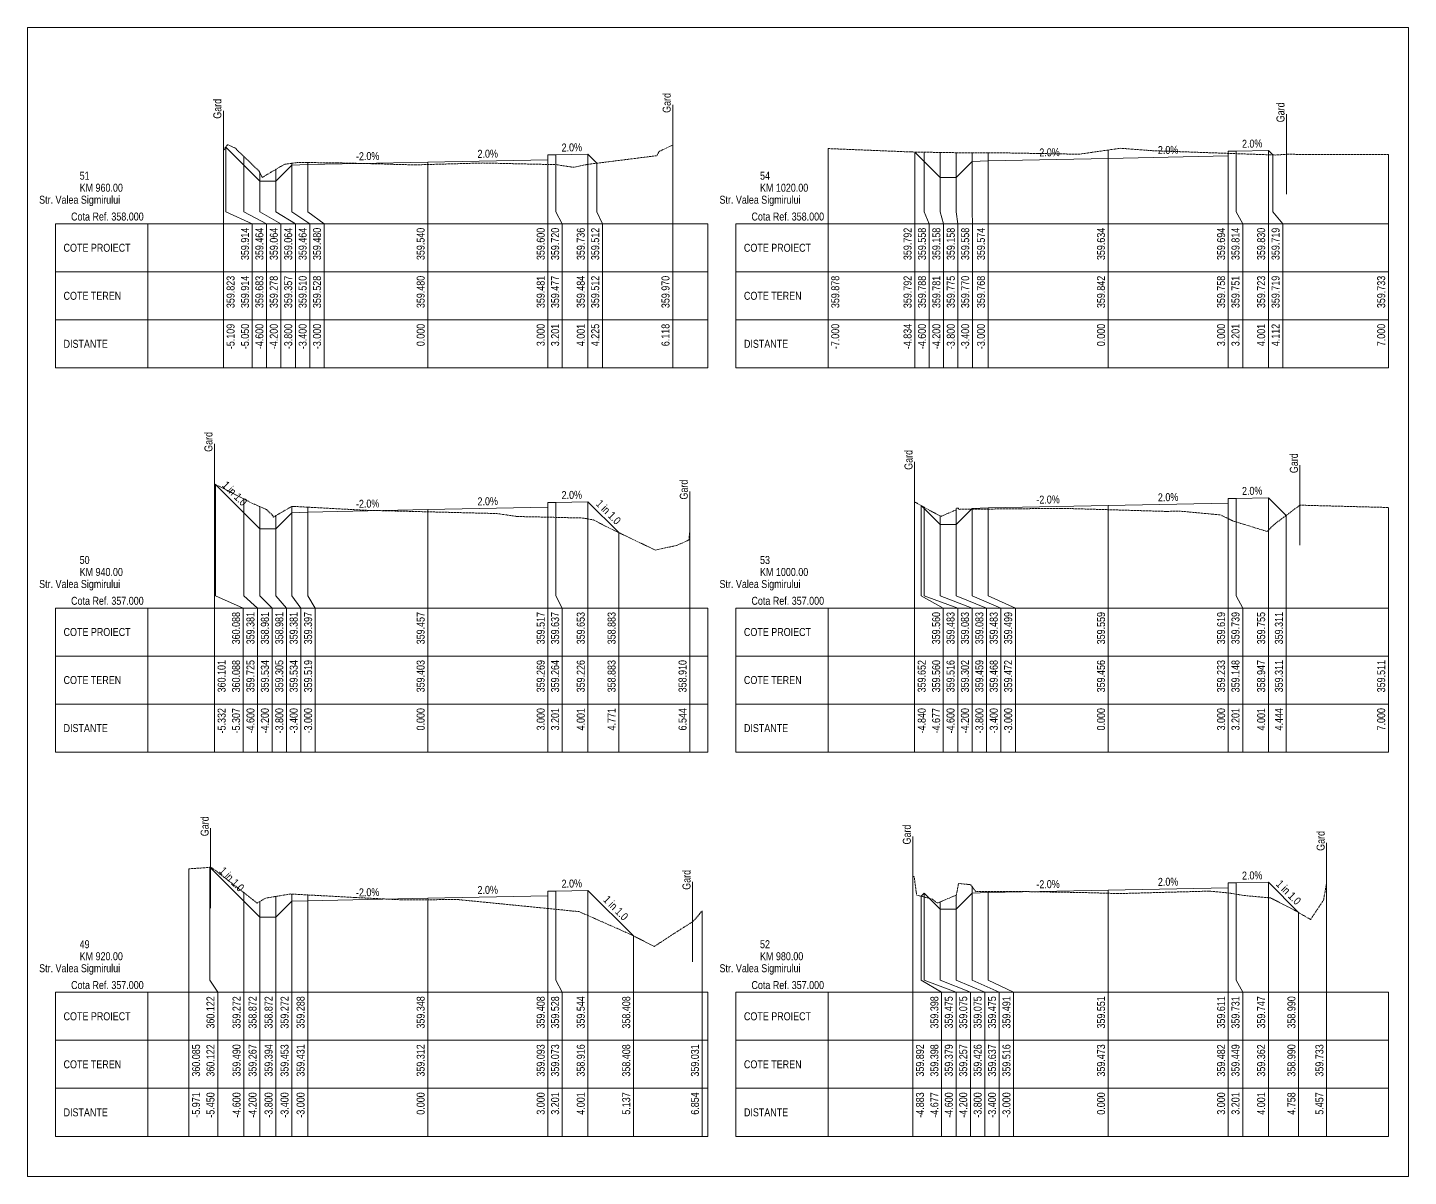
# Paper-space layout 'Str. Valea Sigmirului-XS-9' of a CAD drawing. Extents: x 0 to 345, y 0 to 287.
import ezdxf
from ezdxf.enums import TextEntityAlignment as Align

# ---------------------------------------------------------------- set-up
doc = ezdxf.new("R2010")
doc.units = 0
doc.linetypes.add('DASHED2', pattern=[0.375, 0.25, -0.125])
doc.layers.add('ARD-No Plot', color=1, linetype='Continuous', lineweight=0, plot=False)
for name, color, linetype, lineweight in [('Cartus', 7, 'Continuous', 0), ('DESIGN-TEXT', 7, 'Continuous', 0), ('EXISTING-TEXT', 7, 'Continuous', 0), ('LINES', 7, 'Continuous', 0), ('Text', 7, 'Continuous', 0), ('X-RL', 7, 'Continuous', 0), ('XPLOT-DESIGN', 5, 'Continuous', 0), ('XPLOT-EXISTING', 3, 'DASHED2', 0), ('XPLOT-GRADE', 7, 'Continuous', 0), ('XPLOT-KM', 7, 'Continuous', 0), ('XPLOT-TITLE', 7, 'Continuous', 0)]:
    doc.layers.add(name, color=color, linetype=linetype, lineweight=lineweight)
doc.styles.add('Arial', font='arial.ttf', dxfattribs={"width": 0.8})

# ---------------------------------------------------------------- blocks, each defined once
blk = doc.blocks.new('A3_TRANSV_ALIN_TIRENA')
at = {"layer": 'Cartus'}
blk.add_lwpolyline([(0, 0), (0, 287), (345, 287), (345, 0)], close=True, dxfattribs=at)

psp = doc.layouts.new('Str. Valea Sigmirului-XS-9')

# ---------------------------------------------------------------- linework, layer by layer
at = {"layer": 'LINES'}
for p, q in [((48.91, 266.23), (48.91, 246.23)), ((161.18, 267.7), (161.18, 247.7)), ((314.54, 265.35), (314.54, 245.35)), ((48.91, 241), (48.91, 256.23)), ((48.91, 241), (48.91, 256.23)), ((49.5, 241), (49.5, 257.14)), ((49.5, 241), (49.5, 257.14)), ((49.5, 241), (49.5, 257.14)), ((140.01, 241), (140.01, 255.36)), ((140.01, 241), (140.01, 255.36)), ((140.01, 241), (140.01, 255.36)), ((161.18, 241), (161.18, 257.7)), ((161.18, 241), (161.18, 257.7)), ((200, 241), (200, 256.78)), ((200, 241), (200, 256.78)), ((221.66, 241), (221.66, 255.92)), ((221.66, 241), (221.66, 255.92)), ((221.66, 241), (221.66, 255.92)), ((224, 241), (224, 255.88)), ((224, 241), (224, 255.88)), ((224, 241), (224, 255.88)), ((228, 241), (228, 255.81)), ((228, 241), (228, 255.81)), ((228, 241), (228, 255.81)), ((232, 241), (232, 255.75)), ((232, 241), (232, 255.75)), ((232, 241), (232, 255.75)), ((236, 241), (236, 255.7)), ((236, 241), (236, 255.7)), ((236, 241), (236, 255.7)), ((240, 241), (240, 255.68)), ((240, 241), (240, 255.68)), ((240, 241), (240, 255.68)), ((270, 241), (270, 256.42)), ((270, 241), (270, 256.42)), ((270, 241), (270, 256.42)), ((300, 241), (300, 255.58)), ((300, 241), (300, 255.58)), ((300, 241), (300, 255.58)), ((302.01, 241), (302.01, 256.14)), ((302.01, 241), (302.01, 256.14)), ((302.01, 241), (302.01, 256.14)), ((310.01, 241), (310.01, 256.3)), ((310.01, 241), (310.01, 256.3)), ((310.01, 241), (310.01, 256.3)), ((340, 241), (340, 255.33)), ((340, 241), (340, 255.33)), ((54, 241), (54, 254.83)), ((54, 241), (54, 254.83)), ((54, 241), (54, 254.83)), ((66, 241), (66, 253.1)), ((66, 241), (66, 253.1)), ((66, 241), (66, 253.1)), ((70, 241), (70, 253.28)), ((70, 241), (70, 253.28)), ((70, 241), (70, 253.28)), ((100, 241), (100, 253.4)), ((100, 241), (100, 253.4)), ((100, 241), (100, 253.4)), ((130, 241), (130, 254)), ((130, 241), (130, 254)), ((130, 241), (130, 254)), ((132.01, 241), (132.01, 255.2)), ((132.01, 241), (132.01, 255.2)), ((132.01, 241), (132.01, 255.2)), ((142.25, 241), (142.25, 253.12)), ((142.25, 241), (142.25, 253.12)), ((142.25, 241), (142.25, 253.12)), ((311.12, 241), (311.12, 255.19)), ((311.12, 241), (311.12, 255.19)), ((311.12, 241), (311.12, 255.19)), ((58, 241), (58, 250.78)), ((58, 241), (58, 250.78)), ((58, 241), (58, 250.78)), ((62, 241), (62, 251.57)), ((62, 241), (62, 251.57)), ((62, 241), (62, 251.57)), ((48.91, 238), (48.91, 241)), ((48.91, 238), (48.91, 241)), ((56.11, 238), (49.5, 241)), ((56.11, 238), (49.5, 241)), ((56.11, 238), (49.5, 241)), ((59.71, 238), (54, 241)), ((59.71, 238), (54, 241)), ((59.71, 238), (54, 241)), ((63.31, 238), (58, 241)), ((63.31, 238), (58, 241)), ((63.31, 238), (58, 241)), ((66.91, 238), (62, 241)), ((66.91, 238), (62, 241)), ((66.91, 238), (62, 241)), ((70.51, 238), (66, 241)), ((70.51, 238), (66, 241)), ((70.51, 238), (66, 241)), ((74.11, 238), (70, 241)), ((74.11, 238), (70, 241)), ((74.11, 238), (70, 241)), ((100, 238), (100, 241)), ((100, 238), (100, 241)), ((100, 238), (100, 241)), ((130, 238), (130, 241)), ((130, 238), (130, 241)), ((130, 238), (130, 241)), ((133.6, 238), (132.01, 241)), ((133.6, 238), (132.01, 241)), ((133.6, 238), (132.01, 241)), ((140.01, 238), (140.01, 241)), ((140.01, 238), (140.01, 241)), ((140.01, 238), (140.01, 241)), ((143.61, 238), (142.25, 241)), ((143.61, 238), (142.25, 241)), ((143.61, 238), (142.25, 241)), ((161.18, 238), (161.18, 241)), ((161.18, 238), (161.18, 241)), ((200, 238), (200, 241)), ((200, 238), (200, 241)), ((221.66, 238), (221.66, 241)), ((221.66, 238), (221.66, 241)), ((221.66, 238), (221.66, 241)), ((225.26, 238), (224, 241)), ((225.26, 238), (224, 241)), ((225.26, 238), (224, 241)), ((228.86, 238), (228, 241)), ((228.86, 238), (228, 241)), ((228.86, 238), (228, 241)), ((232.46, 238), (232, 241)), ((232.46, 238), (232, 241)), ((232.46, 238), (232, 241)), ((236.06, 238), (236, 241)), ((236.06, 238), (236, 241)), ((236.06, 238), (236, 241)), ((240, 238), (240, 241)), ((240, 238), (240, 241)), ((240, 238), (240, 241)), ((270, 238), (270, 241)), ((270, 238), (270, 241)), ((270, 238), (270, 241)), ((300, 238), (300, 241)), ((300, 238), (300, 241)), ((300, 238), (300, 241)), ((303.6, 238), (302.01, 241)), ((303.6, 238), (302.01, 241)), ((303.6, 238), (302.01, 241)), ((310.01, 238), (310.01, 241)), ((310.01, 238), (310.01, 241)), ((310.01, 238), (310.01, 241)), ((313.61, 238), (311.12, 241)), ((313.61, 238), (311.12, 241)), ((313.61, 238), (311.12, 241)), ((340, 238), (340, 241)), ((340, 238), (340, 241)), ((6.98, 226), (6.98, 238)), ((6.98, 238), (30, 238)), ((30, 202), (30, 238)), ((30, 238), (170, 238)), ((48.91, 202), (48.91, 238)), ((48.91, 202), (48.91, 238)), ((56.11, 202), (56.11, 238)), ((56.11, 202), (56.11, 238)), ((56.11, 202), (56.11, 238)), ((59.71, 202), (59.71, 238)), ((59.71, 202), (59.71, 238)), ((59.71, 202), (59.71, 238)), ((63.31, 202), (63.31, 238)), ((63.31, 202), (63.31, 238)), ((63.31, 202), (63.31, 238)), ((66.91, 202), (66.91, 238)), ((66.91, 202), (66.91, 238)), ((66.91, 202), (66.91, 238)), ((70.51, 202), (70.51, 238)), ((70.51, 202), (70.51, 238)), ((70.51, 202), (70.51, 238)), ((74.11, 202), (74.11, 238)), ((74.11, 202), (74.11, 238)), ((74.11, 202), (74.11, 238)), ((100, 202), (100, 238)), ((100, 202), (100, 238)), ((100, 202), (100, 238)), ((130, 202), (130, 238)), ((130, 202), (130, 238)), ((130, 202), (130, 238)), ((133.6, 202), (133.6, 238)), ((133.6, 202), (133.6, 238)), ((133.6, 202), (133.6, 238)), ((140.01, 202), (140.01, 238)), ((140.01, 202), (140.01, 238)), ((140.01, 202), (140.01, 238)), ((143.61, 202), (143.61, 238)), ((143.61, 202), (143.61, 238)), ((143.61, 202), (143.61, 238)), ((161.18, 202), (161.18, 238)), ((161.18, 202), (161.18, 238)), ((170, 202), (170, 238)), ((176.98, 226), (176.98, 238)), ((176.98, 238), (200, 238)), ((200, 202), (200, 238)), ((200, 202), (200, 238)), ((200, 202), (200, 238)), ((200, 238), (340, 238)), ((221.66, 202), (221.66, 238)), ((221.66, 202), (221.66, 238)), ((221.66, 202), (221.66, 238)), ((225.26, 202), (225.26, 238)), ((225.26, 202), (225.26, 238)), ((225.26, 202), (225.26, 238)), ((228.86, 202), (228.86, 238)), ((228.86, 202), (228.86, 238)), ((228.86, 202), (228.86, 238)), ((232.46, 202), (232.46, 238)), ((232.46, 202), (232.46, 238)), ((232.46, 202), (232.46, 238)), ((236.06, 202), (236.06, 238)), ((236.06, 202), (236.06, 238)), ((236.06, 202), (236.06, 238)), ((240, 202), (240, 238)), ((240, 202), (240, 238)), ((240, 202), (240, 238)), ((270, 202), (270, 238)), ((270, 202), (270, 238)), ((270, 202), (270, 238)), ((300, 202), (300, 238)), ((300, 202), (300, 238)), ((300, 202), (300, 238)), ((303.6, 202), (303.6, 238)), ((303.6, 202), (303.6, 238)), ((303.6, 202), (303.6, 238)), ((310.01, 202), (310.01, 238)), ((310.01, 202), (310.01, 238)), ((310.01, 202), (310.01, 238)), ((313.61, 202), (313.61, 238)), ((313.61, 202), (313.61, 238)), ((313.61, 202), (313.61, 238)), ((340, 202), (340, 238)), ((340, 202), (340, 238)), ((340, 202), (340, 238)), ((6.98, 214), (6.98, 226)), ((6.98, 226), (30, 226)), ((30, 226), (6.98, 226)), ((30, 226), (170, 226)), ((176.98, 214), (176.98, 226)), ((176.98, 226), (200, 226)), ((200, 226), (176.98, 226)), ((200, 226), (340, 226)), ((6.98, 202), (6.98, 214)), ((6.98, 214), (30, 214)), ((30, 214), (6.98, 214)), ((30, 214), (170, 214)), ((176.98, 202), (176.98, 214)), ((176.98, 214), (200, 214)), ((200, 214), (176.98, 214)), ((200, 214), (340, 214)), ((30, 202), (6.98, 202)), ((30, 202), (170, 202)), ((200, 202), (176.98, 202)), ((200, 202), (340, 202)), ((46.68, 183.01), (46.68, 163.01)), ((221.6, 178.52), (221.6, 158.52)), ((317.88, 177.69), (317.88, 157.69)), ((46.68, 145), (46.68, 173.01)), ((46.68, 145), (46.68, 173.01)), ((46.93, 145), (46.93, 172.88)), ((46.93, 145), (46.93, 172.88)), ((46.93, 145), (46.93, 172.88)), ((54, 145), (54, 169.25)), ((54, 145), (54, 169.25)), ((54, 145), (54, 169.25)), ((165.44, 171.1), (165.44, 151.1)), ((302.01, 145), (302.01, 169.39)), ((302.01, 145), (302.01, 169.39)), ((302.01, 145), (302.01, 169.39)), ((310.01, 145), (310.01, 169.55)), ((310.01, 145), (310.01, 169.55)), ((310.01, 145), (310.01, 169.55)), ((58, 145), (58, 167.34)), ((58, 145), (58, 167.34)), ((58, 145), (58, 167.34)), ((66, 145), (66, 167.34)), ((66, 145), (66, 167.34)), ((66, 145), (66, 167.34)), ((70, 145), (70, 167.19)), ((70, 145), (70, 167.19)), ((70, 145), (70, 167.19)), ((100, 145), (100, 166.57)), ((100, 145), (100, 166.57)), ((100, 145), (100, 166.57)), ((130, 145), (130, 167.17)), ((130, 145), (130, 167.17)), ((130, 145), (130, 167.17)), ((132.01, 145), (132.01, 168.37)), ((132.01, 145), (132.01, 168.37)), ((132.01, 145), (132.01, 168.37)), ((140.01, 145), (140.01, 168.53)), ((140.01, 145), (140.01, 168.53)), ((140.01, 145), (140.01, 168.53)), ((221.6, 145), (221.6, 168.52)), ((221.6, 145), (221.6, 168.52)), ((223.23, 145), (223.23, 167.6)), ((223.23, 145), (223.23, 167.6)), ((223.23, 145), (223.23, 167.6)), ((224, 145), (224, 167.16)), ((224, 145), (224, 167.16)), ((224, 145), (224, 167.16)), ((232, 145), (232, 166.59)), ((232, 145), (232, 166.59)), ((232, 145), (232, 166.59)), ((236, 145), (236, 166.83)), ((236, 145), (236, 166.83)), ((236, 145), (236, 166.83)), ((240, 145), (240, 166.99)), ((240, 145), (240, 166.99)), ((240, 145), (240, 166.99)), ((270, 145), (270, 167.59)), ((270, 145), (270, 167.59)), ((270, 145), (270, 167.59)), ((300, 145), (300, 168.19)), ((300, 145), (300, 168.19)), ((300, 145), (300, 168.19)), ((340, 145), (340, 167.11)), ((340, 145), (340, 167.11)), ((62, 145), (62, 165.05)), ((62, 145), (62, 165.05)), ((62, 145), (62, 165.05)), ((228, 145), (228, 165.02)), ((228, 145), (228, 165.02)), ((228, 145), (228, 165.02)), ((314.44, 145), (314.44, 165.11)), ((314.44, 145), (314.44, 165.11)), ((314.44, 145), (314.44, 165.11)), ((147.71, 145), (147.71, 160.83)), ((147.71, 145), (147.71, 160.83)), ((147.71, 145), (147.71, 160.83)), ((165.44, 145), (165.44, 161.1)), ((165.44, 145), (165.44, 161.1)), ((46.68, 142), (46.68, 145)), ((46.68, 142), (46.68, 145)), ((53.88, 142), (46.93, 145)), ((53.88, 142), (46.93, 145)), ((53.88, 142), (46.93, 145)), ((57.48, 142), (54, 145)), ((57.48, 142), (54, 145)), ((57.48, 142), (54, 145)), ((61.08, 142), (58, 145)), ((61.08, 142), (58, 145)), ((61.08, 142), (58, 145)), ((64.68, 142), (62, 145)), ((64.68, 142), (62, 145)), ((64.68, 142), (62, 145)), ((68.28, 142), (66, 145)), ((68.28, 142), (66, 145)), ((68.28, 142), (66, 145)), ((71.88, 142), (70, 145)), ((71.88, 142), (70, 145)), ((71.88, 142), (70, 145)), ((100, 142), (100, 145)), ((100, 142), (100, 145)), ((100, 142), (100, 145)), ((130, 142), (130, 145)), ((130, 142), (130, 145)), ((130, 142), (130, 145)), ((133.6, 142), (132.01, 145)), ((133.6, 142), (132.01, 145)), ((133.6, 142), (132.01, 145)), ((140.01, 142), (140.01, 145)), ((140.01, 142), (140.01, 145)), ((140.01, 142), (140.01, 145)), ((147.71, 142), (147.71, 145)), ((147.71, 142), (147.71, 145)), ((147.71, 142), (147.71, 145)), ((165.44, 142), (165.44, 145)), ((165.44, 142), (165.44, 145)), ((221.6, 142), (221.6, 145)), ((221.6, 142), (221.6, 145)), ((228.8, 142), (223.23, 145)), ((228.8, 142), (223.23, 145)), ((228.8, 142), (223.23, 145)), ((232.4, 142), (224, 145)), ((232.4, 142), (224, 145)), ((232.4, 142), (224, 145)), ((236, 142), (228, 145)), ((236, 142), (228, 145)), ((236, 142), (228, 145)), ((239.6, 142), (232, 145)), ((239.6, 142), (232, 145)), ((239.6, 142), (232, 145)), ((243.2, 142), (236, 145)), ((243.2, 142), (236, 145)), ((243.2, 142), (236, 145)), ((246.8, 142), (240, 145)), ((246.8, 142), (240, 145)), ((246.8, 142), (240, 145)), ((270, 142), (270, 145)), ((270, 142), (270, 145)), ((270, 142), (270, 145)), ((300, 142), (300, 145)), ((300, 142), (300, 145)), ((300, 142), (300, 145)), ((303.6, 142), (302.01, 145)), ((303.6, 142), (302.01, 145)), ((303.6, 142), (302.01, 145)), ((310.01, 142), (310.01, 145)), ((310.01, 142), (310.01, 145)), ((310.01, 142), (310.01, 145)), ((314.44, 142), (314.44, 145)), ((314.44, 142), (314.44, 145)), ((314.44, 142), (314.44, 145)), ((340, 142), (340, 145)), ((340, 142), (340, 145)), ((6.98, 130), (6.98, 142)), ((6.98, 142), (30, 142)), ((30, 106), (30, 142)), ((30, 142), (170, 142)), ((46.68, 106), (46.68, 142)), ((46.68, 106), (46.68, 142)), ((53.88, 106), (53.88, 142)), ((53.88, 106), (53.88, 142)), ((53.88, 106), (53.88, 142)), ((57.48, 106), (57.48, 142)), ((57.48, 106), (57.48, 142)), ((57.48, 106), (57.48, 142)), ((61.08, 106), (61.08, 142)), ((61.08, 106), (61.08, 142)), ((61.08, 106), (61.08, 142)), ((64.68, 106), (64.68, 142)), ((64.68, 106), (64.68, 142)), ((64.68, 106), (64.68, 142)), ((68.28, 106), (68.28, 142)), ((68.28, 106), (68.28, 142)), ((68.28, 106), (68.28, 142)), ((71.88, 106), (71.88, 142)), ((71.88, 106), (71.88, 142)), ((71.88, 106), (71.88, 142)), ((100, 106), (100, 142)), ((100, 106), (100, 142)), ((100, 106), (100, 142)), ((130, 106), (130, 142)), ((130, 106), (130, 142)), ((130, 106), (130, 142)), ((133.6, 106), (133.6, 142)), ((133.6, 106), (133.6, 142)), ((133.6, 106), (133.6, 142)), ((140.01, 106), (140.01, 142)), ((140.01, 106), (140.01, 142)), ((140.01, 106), (140.01, 142)), ((147.71, 106), (147.71, 142)), ((147.71, 106), (147.71, 142)), ((147.71, 106), (147.71, 142)), ((165.44, 106), (165.44, 142)), ((165.44, 106), (165.44, 142)), ((170, 106), (170, 142)), ((176.98, 130), (176.98, 142)), ((176.98, 142), (200, 142)), ((200, 106), (200, 142)), ((200, 142), (340, 142)), ((221.6, 106), (221.6, 142)), ((221.6, 106), (221.6, 142)), ((228.8, 106), (228.8, 142)), ((228.8, 106), (228.8, 142)), ((228.8, 106), (228.8, 142)), ((232.4, 106), (232.4, 142)), ((232.4, 106), (232.4, 142)), ((232.4, 106), (232.4, 142)), ((236, 106), (236, 142)), ((236, 106), (236, 142)), ((236, 106), (236, 142)), ((239.6, 106), (239.6, 142)), ((239.6, 106), (239.6, 142)), ((239.6, 106), (239.6, 142)), ((243.2, 106), (243.2, 142)), ((243.2, 106), (243.2, 142)), ((243.2, 106), (243.2, 142)), ((246.8, 106), (246.8, 142)), ((246.8, 106), (246.8, 142)), ((246.8, 106), (246.8, 142)), ((270, 106), (270, 142)), ((270, 106), (270, 142)), ((270, 106), (270, 142)), ((300, 106), (300, 142)), ((300, 106), (300, 142)), ((300, 106), (300, 142)), ((303.6, 106), (303.6, 142)), ((303.6, 106), (303.6, 142)), ((303.6, 106), (303.6, 142)), ((310.01, 106), (310.01, 142)), ((310.01, 106), (310.01, 142)), ((310.01, 106), (310.01, 142)), ((314.44, 106), (314.44, 142)), ((314.44, 106), (314.44, 142)), ((314.44, 106), (314.44, 142)), ((340, 106), (340, 142)), ((340, 106), (340, 142)), ((340, 106), (340, 142)), ((6.98, 118), (6.98, 130)), ((6.98, 130), (30, 130)), ((30, 130), (6.98, 130)), ((30, 130), (170, 130)), ((176.98, 118), (176.98, 130)), ((176.98, 130), (200, 130)), ((200, 130), (176.98, 130)), ((200, 130), (340, 130)), ((6.98, 106), (6.98, 118)), ((6.98, 118), (30, 118)), ((30, 118), (6.98, 118)), ((30, 118), (170, 118)), ((176.98, 106), (176.98, 118)), ((176.98, 118), (200, 118)), ((200, 118), (176.98, 118)), ((200, 118), (340, 118)), ((30, 106), (6.98, 106)), ((30, 106), (170, 106)), ((200, 106), (176.98, 106)), ((200, 106), (340, 106)), ((45.73, 86.99), (45.73, 66.99)), ((221.17, 84.92), (221.17, 64.92)), ((324.57, 83.33), (324.57, 63.33)), ((40.29, 49), (40.29, 76.85)), ((40.29, 49), (40.29, 76.85)), ((45.5, 49), (45.5, 77.22)), ((45.5, 49), (45.5, 77.22)), ((45.5, 49), (45.5, 77.22)), ((166.13, 73.6), (166.13, 53.6)), ((221.17, 49), (221.17, 74.92)), ((221.17, 49), (221.17, 74.92)), ((302.01, 49), (302.01, 73.31)), ((302.01, 49), (302.01, 73.31)), ((302.01, 49), (302.01, 73.31)), ((310.01, 49), (310.01, 73.47)), ((310.01, 49), (310.01, 73.47)), ((310.01, 49), (310.01, 73.47)), ((324.57, 49), (324.57, 73.33)), ((324.57, 49), (324.57, 73.33)), ((54, 49), (54, 70.9)), ((54, 49), (54, 70.9)), ((54, 49), (54, 70.9)), ((62, 49), (62, 69.94)), ((62, 49), (62, 69.94)), ((62, 49), (62, 69.94)), ((66, 49), (66, 70.53)), ((66, 49), (66, 70.53)), ((66, 49), (66, 70.53)), ((70, 49), (70, 70.31)), ((70, 49), (70, 70.31)), ((70, 49), (70, 70.31)), ((100, 49), (100, 69.48)), ((100, 49), (100, 69.48)), ((100, 49), (100, 69.48)), ((130, 49), (130, 70.08)), ((130, 49), (130, 70.08)), ((130, 49), (130, 70.08)), ((132.01, 49), (132.01, 71.28)), ((132.01, 49), (132.01, 71.28)), ((132.01, 49), (132.01, 71.28)), ((140.01, 49), (140.01, 71.44)), ((140.01, 49), (140.01, 71.44)), ((140.01, 49), (140.01, 71.44)), ((223.23, 49), (223.23, 69.98)), ((223.23, 49), (223.23, 69.98)), ((223.23, 49), (223.23, 69.98)), ((224, 49), (224, 70.75)), ((224, 49), (224, 70.75)), ((224, 49), (224, 70.75)), ((232, 49), (232, 70.26)), ((232, 49), (232, 70.26)), ((232, 49), (232, 70.26)), ((236, 49), (236, 72.37)), ((236, 49), (236, 72.37)), ((236, 49), (236, 72.37)), ((240, 49), (240, 71.16)), ((240, 49), (240, 71.16)), ((240, 49), (240, 71.16)), ((270, 49), (270, 71.51)), ((270, 49), (270, 71.51)), ((270, 49), (270, 71.51)), ((300, 49), (300, 72.11)), ((300, 49), (300, 72.11)), ((300, 49), (300, 72.11)), ((58, 49), (58, 68.67)), ((58, 49), (58, 68.67)), ((58, 49), (58, 68.67)), ((168.54, 49), (168.54, 66.31)), ((168.54, 49), (168.54, 66.31)), ((228, 49), (228, 68.57)), ((228, 49), (228, 68.57)), ((228, 49), (228, 68.57)), ((317.58, 49), (317.58, 65.9)), ((317.58, 49), (317.58, 65.9)), ((317.58, 49), (317.58, 65.9)), ((151.37, 49), (151.37, 60.08)), ((151.37, 49), (151.37, 60.08)), ((151.37, 49), (151.37, 60.08)), ((40.29, 46), (40.29, 49)), ((40.29, 46), (40.29, 49)), ((47.49, 46), (45.5, 49)), ((47.49, 46), (45.5, 49)), ((47.49, 46), (45.5, 49)), ((54, 46), (54, 49)), ((54, 46), (54, 49)), ((54, 46), (54, 49)), ((58, 46), (58, 49)), ((58, 46), (58, 49)), ((58, 46), (58, 49)), ((62, 46), (62, 49)), ((62, 46), (62, 49)), ((62, 46), (62, 49)), ((66, 46), (66, 49)), ((66, 46), (66, 49)), ((66, 46), (66, 49)), ((70, 46), (70, 49)), ((70, 46), (70, 49)), ((70, 46), (70, 49)), ((100, 46), (100, 49)), ((100, 46), (100, 49)), ((100, 46), (100, 49)), ((130, 46), (130, 49)), ((130, 46), (130, 49)), ((130, 46), (130, 49)), ((133.6, 46), (132.01, 49)), ((133.6, 46), (132.01, 49)), ((133.6, 46), (132.01, 49)), ((140.01, 46), (140.01, 49)), ((140.01, 46), (140.01, 49)), ((140.01, 46), (140.01, 49)), ((151.37, 46), (151.37, 49)), ((151.37, 46), (151.37, 49)), ((151.37, 46), (151.37, 49)), ((168.54, 46), (168.54, 49)), ((168.54, 46), (168.54, 49)), ((221.17, 46), (221.17, 49)), ((221.17, 46), (221.17, 49)), ((228.37, 46), (223.23, 49)), ((228.37, 46), (223.23, 49)), ((228.37, 46), (223.23, 49)), ((231.97, 46), (224, 49)), ((231.97, 46), (224, 49)), ((231.97, 46), (224, 49)), ((235.57, 46), (228, 49)), ((235.57, 46), (228, 49)), ((235.57, 46), (228, 49)), ((239.17, 46), (232, 49)), ((239.17, 46), (232, 49)), ((239.17, 46), (232, 49)), ((242.77, 46), (236, 49)), ((242.77, 46), (236, 49)), ((242.77, 46), (236, 49)), ((246.37, 46), (240, 49)), ((246.37, 46), (240, 49)), ((246.37, 46), (240, 49)), ((270, 46), (270, 49)), ((270, 46), (270, 49)), ((270, 46), (270, 49)), ((300, 46), (300, 49)), ((300, 46), (300, 49)), ((300, 46), (300, 49)), ((303.6, 46), (302.01, 49)), ((303.6, 46), (302.01, 49)), ((303.6, 46), (302.01, 49)), ((310.01, 46), (310.01, 49)), ((310.01, 46), (310.01, 49)), ((310.01, 46), (310.01, 49)), ((317.58, 46), (317.58, 49)), ((317.58, 46), (317.58, 49)), ((317.58, 46), (317.58, 49)), ((324.57, 46), (324.57, 49)), ((324.57, 46), (324.57, 49)), ((6.98, 34), (6.98, 46)), ((6.98, 46), (30, 46)), ((30, 10), (30, 46)), ((30, 46), (170, 46)), ((40.29, 10), (40.29, 46)), ((40.29, 10), (40.29, 46)), ((47.49, 10), (47.49, 46)), ((47.49, 10), (47.49, 46)), ((47.49, 10), (47.49, 46)), ((54, 10), (54, 46)), ((54, 10), (54, 46)), ((54, 10), (54, 46)), ((58, 10), (58, 46)), ((58, 10), (58, 46)), ((58, 10), (58, 46)), ((62, 10), (62, 46)), ((62, 10), (62, 46)), ((62, 10), (62, 46)), ((66, 10), (66, 46)), ((66, 10), (66, 46)), ((66, 10), (66, 46)), ((70, 10), (70, 46)), ((70, 10), (70, 46)), ((70, 10), (70, 46)), ((100, 10), (100, 46)), ((100, 10), (100, 46)), ((100, 10), (100, 46)), ((130, 10), (130, 46)), ((130, 10), (130, 46)), ((130, 10), (130, 46)), ((133.6, 10), (133.6, 46)), ((133.6, 10), (133.6, 46)), ((133.6, 10), (133.6, 46)), ((140.01, 10), (140.01, 46)), ((140.01, 10), (140.01, 46)), ((140.01, 10), (140.01, 46)), ((151.37, 10), (151.37, 46)), ((151.37, 10), (151.37, 46)), ((151.37, 10), (151.37, 46)), ((168.54, 10), (168.54, 46)), ((168.54, 10), (168.54, 46)), ((170, 10), (170, 46)), ((176.98, 34), (176.98, 46)), ((176.98, 46), (200, 46)), ((200, 10), (200, 46)), ((200, 46), (340, 46)), ((221.17, 10), (221.17, 46)), ((221.17, 10), (221.17, 46)), ((228.37, 10), (228.37, 46)), ((228.37, 10), (228.37, 46)), ((228.37, 10), (228.37, 46)), ((231.97, 10), (231.97, 46)), ((231.97, 10), (231.97, 46)), ((231.97, 10), (231.97, 46)), ((235.57, 10), (235.57, 46)), ((235.57, 10), (235.57, 46)), ((235.57, 10), (235.57, 46)), ((239.17, 10), (239.17, 46)), ((239.17, 10), (239.17, 46)), ((239.17, 10), (239.17, 46)), ((242.77, 10), (242.77, 46)), ((242.77, 10), (242.77, 46)), ((242.77, 10), (242.77, 46)), ((246.37, 10), (246.37, 46)), ((246.37, 10), (246.37, 46)), ((246.37, 10), (246.37, 46)), ((270, 10), (270, 46)), ((270, 10), (270, 46)), ((270, 10), (270, 46)), ((300, 10), (300, 46)), ((300, 10), (300, 46)), ((300, 10), (300, 46)), ((303.6, 10), (303.6, 46)), ((303.6, 10), (303.6, 46)), ((303.6, 10), (303.6, 46)), ((310.01, 10), (310.01, 46)), ((310.01, 10), (310.01, 46)), ((310.01, 10), (310.01, 46)), ((317.58, 10), (317.58, 46)), ((317.58, 10), (317.58, 46)), ((317.58, 10), (317.58, 46)), ((324.57, 10), (324.57, 46)), ((324.57, 10), (324.57, 46)), ((340, 10), (340, 46)), ((6.98, 22), (6.98, 34)), ((6.98, 34), (30, 34)), ((30, 34), (6.98, 34)), ((30, 34), (170, 34)), ((176.98, 22), (176.98, 34)), ((176.98, 34), (200, 34)), ((200, 34), (176.98, 34)), ((200, 34), (340, 34)), ((6.98, 10), (6.98, 22)), ((6.98, 22), (30, 22)), ((30, 22), (6.98, 22)), ((30, 22), (170, 22)), ((176.98, 10), (176.98, 22)), ((176.98, 22), (200, 22)), ((200, 22), (176.98, 22)), ((200, 22), (340, 22)), ((30, 10), (6.98, 10)), ((30, 10), (170, 10)), ((200, 10), (176.98, 10)), ((200, 10), (340, 10))]:
    psp.add_line(p, q, dxfattribs=at)
at = {"layer": 'XPLOT-DESIGN'}
for p, q in [((49.5, 257.14), (54, 252.64)), ((132.01, 255.2), (140.01, 255.36)), ((140.01, 255.36), (142.25, 253.12)), ((221.66, 255.92), (224, 253.58)), ((300, 254.94), (300.01, 256.14)), ((300.01, 256.14), (302.01, 256.14)), ((302.01, 256.14), (310.01, 256.3)), ((310.01, 256.3), (311.12, 255.19)), ((54, 252.64), (58, 248.64)), ((62, 248.64), (66, 252.64)), ((66, 252.64), (70, 252.8)), ((70, 252.8), (100, 253.4)), ((100, 253.4), (130, 254)), ((130, 254), (130.01, 255.2)), ((130.01, 255.2), (132.01, 255.2)), ((224, 253.58), (228, 249.58)), ((232, 249.58), (236, 253.58)), ((236, 253.58), (240, 253.74)), ((240, 253.74), (270, 254.34)), ((270, 254.34), (300, 254.94)), ((58, 248.64), (62, 248.64)), ((228, 249.58), (232, 249.58)), ((46.93, 172.88), (54, 165.81)), ((300, 168.19), (300.01, 169.39)), ((300.01, 169.39), (302.01, 169.39)), ((302.01, 169.39), (310.01, 169.55)), ((310.01, 169.55), (314.44, 165.11)), ((54, 165.81), (58, 161.81)), ((62, 161.81), (66, 165.81)), ((66, 165.81), (70, 165.97)), ((70, 165.97), (100, 166.57)), ((100, 166.57), (130, 167.17)), ((130, 167.17), (130.01, 168.37)), ((130.01, 168.37), (132.01, 168.37)), ((132.01, 168.37), (140.01, 168.53)), ((140.01, 168.53), (147.71, 160.83)), ((223.23, 167.6), (224, 166.83)), ((224, 166.83), (228, 162.83)), ((232, 162.83), (236, 166.83)), ((236, 166.83), (240, 166.99)), ((240, 166.99), (270, 167.59)), ((270, 167.59), (300, 168.19)), ((228, 162.83), (232, 162.83)), ((58, 161.81), (62, 161.81)), ((45.5, 77.22), (54, 68.72)), ((300, 72.11), (300.01, 73.31)), ((300.01, 73.31), (302.01, 73.31)), ((302.01, 73.31), (310.01, 73.47)), ((310.01, 73.47), (317.58, 65.9)), ((70, 68.88), (100, 69.48)), ((100, 69.48), (130, 70.08)), ((130, 70.08), (130.01, 71.28)), ((130.01, 71.28), (132.01, 71.28)), ((132.01, 71.28), (140.01, 71.44)), ((140.01, 71.44), (151.37, 60.08)), ((223.23, 69.98), (224, 70.75)), ((224, 70.75), (228, 66.75)), ((232, 66.75), (236, 70.75)), ((236, 70.75), (240, 70.91)), ((240, 70.91), (270, 71.51)), ((270, 71.51), (300, 72.11)), ((54, 68.72), (58, 64.72)), ((62, 64.72), (66, 68.72)), ((66, 68.72), (70, 68.88)), ((228, 66.75), (232, 66.75)), ((58, 64.72), (62, 64.72))]:
    psp.add_line(p, q, dxfattribs=at)
at = {"layer": 'XPLOT-EXISTING'}
for p, q in [((48.91, 256.23), (49.5, 257.14)), ((49.5, 257.14), (49.92, 257.77)), ((49.92, 257.77), (51.81, 256.94)), ((51.81, 256.94), (54, 254.83)), ((157.18, 255), (157.84, 256.07)), ((157.84, 256.07), (161.18, 257.7)), ((200, 256.78), (200, 256.78)), ((200, 256.78), (220.83, 255.93)), ((220.83, 255.93), (221.66, 255.92)), ((221.66, 255.92), (224, 255.88)), ((224, 255.88), (228, 255.81)), ((228, 255.81), (232, 255.75)), ((232, 255.75), (232.28, 255.75)), ((232.28, 255.75), (236, 255.7)), ((236, 255.7), (237.6, 255.68)), ((237.6, 255.68), (240, 255.68)), ((240, 255.68), (244.68, 255.69)), ((244.68, 255.69), (262.69, 255.37)), ((262.69, 255.37), (270, 256.42)), ((270, 256.42), (273, 256.85)), ((270, 256.42), (270, 256.42)), ((273, 256.85), (273.75, 256.81)), ((273.75, 256.81), (280.78, 256.26)), ((280.78, 256.26), (300, 255.58)), ((300, 255.58), (302.01, 255.51)), ((302.01, 255.51), (310.01, 255.23)), ((311.74, 255.17), (314.54, 255.35)), ((314.54, 255.35), (320.11, 255.33)), ((320.11, 255.33), (340, 255.33)), ((54, 254.83), (57.79, 251.19)), ((62, 251.57), (62.96, 252.15)), ((62.96, 252.15), (64.23, 252.88)), ((64.23, 252.88), (64.82, 252.94)), ((64.82, 252.94), (66, 253.1)), ((66, 253.1), (67.47, 253.31)), ((67.47, 253.31), (70, 253.28)), ((70, 253.28), (77.26, 253.22)), ((77.26, 253.22), (90.64, 252.89)), ((90.64, 252.89), (91.22, 252.85)), ((91.22, 252.85), (96.65, 252.71)), ((96.65, 252.71), (100, 252.8)), ((100, 252.8), (113.74, 253.18)), ((100, 252.8), (100, 252.8)), ((113.74, 253.18), (130, 252.81)), ((130, 252.81), (132.01, 252.77)), ((132.01, 252.77), (132.03, 252.77)), ((132.03, 252.77), (132.6, 252.68)), ((132.6, 252.68), (136.34, 252.1)), ((136.34, 252.1), (139.77, 252.81)), ((139.77, 252.81), (140.01, 252.84)), ((140.01, 252.84), (142.25, 253.12)), ((142.25, 253.12), (157.18, 255)), ((310.01, 255.23), (311.12, 255.19)), ((311.12, 255.19), (311.74, 255.17)), ((57.79, 251.19), (58, 250.78)), ((58, 250.78), (58.63, 249.57)), ((58.63, 249.57), (62, 251.57)), ((46.68, 173.01), (46.93, 172.88)), ((46.93, 172.88), (54, 169.25)), ((54, 169.25), (56.16, 168.14)), ((56.16, 168.14), (58, 167.34)), ((58, 167.34), (59.65, 166.62)), ((59.65, 166.62), (61.2, 165.13)), ((62.54, 165.38), (65.94, 167.33)), ((65.94, 167.33), (66, 167.34)), ((66, 167.34), (66.4, 167.38)), ((66.4, 167.38), (70, 167.19)), ((70, 167.19), (84.46, 166.41)), ((84.46, 166.41), (97.56, 166.09)), ((97.56, 166.09), (100, 166.03)), ((100, 166.03), (100, 166.03)), ((100, 166.03), (117.26, 165.6)), ((221.6, 168.52), (223.23, 167.6)), ((223.23, 167.6), (224, 167.16)), ((224, 167.16), (225.76, 166.17)), ((225.76, 166.17), (228, 165.02)), ((228.25, 164.89), (231.29, 166.22)), ((231.29, 166.22), (231.99, 166.52)), ((231.99, 166.52), (232, 166.59)), ((232, 166.59), (232.07, 166.96)), ((232.07, 166.96), (232.53, 166.92)), ((232.53, 166.92), (232.73, 166.65)), ((232.73, 166.65), (236, 166.68)), ((236, 166.68), (240, 166.72)), ((240, 166.72), (258.04, 166.89)), ((258.04, 166.89), (260.61, 166.84)), ((260.61, 166.84), (270, 166.56)), ((270, 166.56), (270, 166.56)), ((270, 166.56), (284.56, 166.13)), ((284.56, 166.13), (287.82, 166.21)), ((287.82, 166.21), (290.58, 165.95)), ((290.58, 165.95), (298.03, 165.26)), ((314.44, 165.11), (317.88, 167.69)), ((317.88, 167.69), (340, 167.11)), ((340, 167.11), (340, 167.11)), ((61.2, 165.13), (61.42, 164.71)), ((61.42, 164.71), (62, 165.05)), ((62, 165.05), (62.54, 165.38)), ((117.26, 165.6), (122.29, 164.86)), ((122.29, 164.86), (130, 164.69)), ((130, 164.69), (132.01, 164.64)), ((132.01, 164.64), (138.79, 164.48)), ((138.79, 164.48), (139.03, 164.45)), ((139.03, 164.45), (140.01, 164.26)), ((140.01, 164.26), (141.52, 163.97)), ((141.52, 163.97), (144.69, 162.27)), ((144.69, 162.27), (147.71, 160.83)), ((228, 165.02), (228.25, 164.89)), ((298.03, 165.26), (298.49, 165.06)), ((298.49, 165.06), (300, 164.33)), ((300, 164.33), (301.29, 163.7)), ((301.29, 163.7), (302.01, 163.48)), ((302.01, 163.48), (309.66, 161.14)), ((310.01, 161.47), (311.7, 163.06)), ((311.7, 163.06), (314.44, 165.11)), ((147.71, 160.83), (156.83, 156.47)), ((162.13, 157.62), (164.8, 158.78)), ((164.8, 158.78), (165.24, 159.04)), ((165.24, 159.04), (165.44, 161.1)), ((309.66, 161.14), (310.01, 161.47)), ((156.83, 156.47), (162.13, 157.62)), ((40.29, 76.85), (44.07, 77.09)), ((44.07, 77.09), (45.5, 77.22)), ((45.5, 77.22), (45.73, 77.24)), ((45.73, 77.24), (46.37, 76.85)), ((46.37, 76.85), (54, 70.9)), ((221.17, 74.92), (221.51, 74.89)), ((221.51, 74.89), (222.14, 70.24)), ((232.04, 70.27), (232.6, 73.17)), ((232.6, 73.17), (235.62, 72.89)), ((235.62, 72.89), (236, 72.37)), ((323.79, 68.99), (324.57, 73.33)), ((54, 70.9), (57.34, 68.29)), ((58, 68.67), (59.48, 69.52)), ((59.48, 69.52), (62, 69.94)), ((62, 69.94), (65.63, 70.55)), ((65.63, 70.55), (66, 70.53)), ((66, 70.53), (70, 70.31)), ((70, 70.31), (81.75, 69.68)), ((81.75, 69.68), (93.52, 69.09)), ((93.52, 69.09), (100, 69.12)), ((100, 69.12), (107.46, 69.16)), ((100, 69.12), (100, 69.12)), ((107.46, 69.16), (130, 66.93)), ((222.14, 70.24), (223.23, 69.98)), ((223.23, 69.98), (224, 69.79)), ((224, 69.79), (226.1, 69.28)), ((226.1, 69.28), (226.92, 68.53)), ((228, 68.57), (232, 70.26)), ((232, 70.26), (232.04, 70.27)), ((236, 72.37), (236.9, 71.13)), ((236.9, 71.13), (240, 71.16)), ((240, 71.16), (245.47, 71.21)), ((245.47, 71.21), (264.43, 70.9)), ((264.43, 70.9), (270, 70.73)), ((270, 70.73), (270, 70.73)), ((270, 70.73), (272.6, 70.65)), ((272.6, 70.65), (295.29, 71.27)), ((295.29, 71.27), (299.94, 70.83)), ((299.94, 70.83), (300, 70.82)), ((300, 70.82), (302.01, 70.49)), ((302.01, 70.49), (303.93, 70.17)), ((303.93, 70.17), (310.01, 69.62)), ((310.01, 69.62), (310.57, 69.57)), ((310.57, 69.57), (316.08, 66.77)), ((57.34, 68.29), (58, 68.67)), ((130, 66.93), (132.01, 66.73)), ((132.01, 66.73), (133.99, 66.53)), ((133.99, 66.53), (135.89, 66.32)), ((135.89, 66.32), (137.72, 66.17)), ((137.72, 66.17), (140.01, 65.16)), ((166.69, 64.18), (168.51, 66.28)), ((168.51, 66.28), (168.54, 66.31)), ((226.92, 68.53), (227.37, 68.3)), ((227.37, 68.3), (227.49, 68.35)), ((227.49, 68.35), (228, 68.57)), ((316.08, 66.77), (317.58, 65.9)), ((317.58, 65.9), (320.56, 64.17)), ((320.56, 64.17), (323.79, 68.99)), ((140.01, 65.16), (150.46, 60.54)), ((161.86, 60.89), (166.13, 63.6)), ((166.13, 63.6), (166.69, 64.18)), ((150.46, 60.54), (151.37, 60.08)), ((151.37, 60.08), (156.57, 57.44)), ((156.57, 57.44), (161.86, 60.89))]:
    psp.add_line(p, q, dxfattribs=at)

# ---------------------------------------------------------------- block references
at = {"layer": 'Cartus'}
psp.add_blockref('A3_TRANSV_ALIN_TIRENA', (0, 0), dxfattribs=at)

# ---------------------------------------------------------------- texts
at = {"layer": 'ARD-No Plot', "style": 'Arial', "width": 0.8}
for p in [(13, 243), (183, 243), (13, 147), (183, 147), (13, 51), (183, 51)]:
    psp.add_text('Str. Valea Sigmirului', height=2, dxfattribs=at).set_placement(p, align=Align.CENTER)
at = {"layer": 'DESIGN-TEXT', "style": 'Arial', "width": 0.8}
for s, p in [('359.914', (55.31, 237)), ('359.464', (58.91, 237)), ('359.064', (62.51, 237)), ('359.064', (66.11, 237)), ('359.464', (69.71, 237)), ('359.480', (73.31, 237)), ('359.540', (99.2, 237)), ('359.600', (129.2, 237)), ('359.720', (132.8, 237)), ('359.736', (139.21, 237)), ('359.512', (142.81, 237)), ('359.792', (220.86, 237)), ('359.558', (224.46, 237)), ('359.158', (228.06, 237)), ('359.158', (231.66, 237)), ('359.558', (235.26, 237)), ('359.574', (239.2, 237)), ('359.634', (269.2, 237)), ('359.694', (299.2, 237)), ('359.814', (302.8, 237)), ('359.830', (309.21, 237)), ('359.719', (312.81, 237)), ('360.088', (53.08, 141)), ('359.381', (56.68, 141)), ('358.981', (60.28, 141)), ('358.981', (63.88, 141)), ('359.381', (67.48, 141)), ('359.397', (71.08, 141)), ('359.457', (99.2, 141)), ('359.517', (129.2, 141)), ('359.637', (132.8, 141)), ('359.653', (139.21, 141)), ('358.883', (146.91, 141)), ('359.560', (228, 141)), ('359.483', (231.6, 141)), ('359.083', (235.2, 141)), ('359.083', (238.8, 141)), ('359.483', (242.4, 141)), ('359.499', (246, 141)), ('359.559', (269.2, 141)), ('359.619', (299.2, 141)), ('359.739', (302.8, 141)), ('359.755', (309.21, 141)), ('359.311', (313.64, 141)), ('360.122', (46.69, 45)), ('359.272', (53.2, 45)), ('358.872', (57.2, 45)), ('358.872', (61.2, 45)), ('359.272', (65.2, 45)), ('359.288', (69.2, 45)), ('359.348', (99.2, 45)), ('359.408', (129.2, 45)), ('359.528', (132.8, 45)), ('359.544', (139.21, 45)), ('358.408', (150.57, 45)), ('359.398', (227.57, 45)), ('359.475', (231.17, 45)), ('359.075', (234.77, 45)), ('359.075', (238.37, 45)), ('359.475', (241.97, 45)), ('359.491', (245.57, 45)), ('359.551', (269.2, 45)), ('359.611', (299.2, 45)), ('359.731', (302.8, 45)), ('359.747', (309.21, 45)), ('358.990', (316.78, 45))]:
    psp.add_text(s, height=2, rotation=90, dxfattribs=at).set_placement(p, align=Align.RIGHT)
at = {"layer": 'EXISTING-TEXT', "style": 'Arial', "width": 0.8}
for s, p in [('359.823', (51.71, 225)), ('359.914', (55.31, 225)), ('359.683', (58.91, 225)), ('359.278', (62.51, 225)), ('359.357', (66.11, 225)), ('359.510', (69.71, 225)), ('359.528', (73.31, 225)), ('359.480', (99.2, 225)), ('359.480', (99.2, 225)), ('359.481', (129.2, 225)), ('359.477', (132.8, 225)), ('359.484', (139.21, 225)), ('359.512', (142.81, 225)), ('359.970', (160.38, 225)), ('359.878', (202.8, 225)), ('359.878', (202.8, 225)), ('359.792', (220.86, 225)), ('359.788', (224.46, 225)), ('359.781', (228.06, 225)), ('359.775', (231.66, 225)), ('359.770', (235.26, 225)), ('359.768', (239.2, 225)), ('359.842', (269.2, 225)), ('359.842', (269.2, 225)), ('359.758', (299.2, 225)), ('359.751', (302.8, 225)), ('359.723', (309.21, 225)), ('359.719', (312.81, 225)), ('359.733', (339.2, 225)), ('360.101', (49.48, 129)), ('360.088', (53.08, 129)), ('359.725', (56.68, 129)), ('359.534', (60.28, 129)), ('359.305', (63.88, 129)), ('359.534', (67.48, 129)), ('359.519', (71.08, 129)), ('359.403', (99.2, 129)), ('359.403', (99.2, 129)), ('359.269', (129.2, 129)), ('359.264', (132.8, 129)), ('359.226', (139.21, 129)), ('358.883', (146.91, 129)), ('358.910', (164.64, 129)), ('359.652', (224.4, 129)), ('359.560', (228, 129)), ('359.516', (231.6, 129)), ('359.302', (235.2, 129)), ('359.459', (238.8, 129)), ('359.468', (242.4, 129)), ('359.472', (246, 129)), ('359.456', (269.2, 129)), ('359.456', (269.2, 129)), ('359.233', (299.2, 129)), ('359.148', (302.8, 129)), ('358.947', (309.21, 129)), ('359.311', (313.64, 129)), ('359.511', (339.2, 129)), ('359.511', (339.2, 129)), ('360.085', (43.09, 33)), ('360.122', (46.69, 33)), ('359.490', (53.2, 33)), ('359.267', (57.2, 33)), ('359.394', (61.2, 33)), ('359.453', (65.2, 33)), ('359.431', (69.2, 33)), ('359.312', (99.2, 33)), ('359.312', (99.2, 33)), ('359.093', (129.2, 33)), ('359.073', (132.8, 33)), ('358.916', (139.21, 33)), ('358.408', (150.57, 33)), ('359.031', (167.74, 33)), ('359.892', (223.97, 33)), ('359.398', (227.57, 33)), ('359.379', (231.17, 33)), ('359.257', (234.77, 33)), ('359.426', (238.37, 33)), ('359.637', (241.97, 33)), ('359.516', (245.57, 33)), ('359.473', (269.2, 33)), ('359.473', (269.2, 33)), ('359.482', (299.2, 33)), ('359.449', (302.8, 33)), ('359.362', (309.21, 33)), ('358.990', (316.78, 33)), ('359.733', (323.77, 33))]:
    psp.add_text(s, height=2, rotation=90, dxfattribs=at).set_placement(p, align=Align.RIGHT)
at = {"layer": 'Text', "style": 'Arial', "width": 0.8}
for p in [(160.68, 265.7), (48.41, 264.23), (314.04, 263.35), (46.18, 181.01), (221.1, 176.52), (317.38, 175.69), (164.94, 169.1), (45.23, 84.99), (220.67, 82.92), (324.07, 81.33), (165.63, 71.6)]:
    psp.add_text('Gard', height=2, rotation=90, dxfattribs=at).set_placement(p)
for s, p in [('-5.109', (51.71, 213)), ('-5.109', (51.71, 213)), ('-5.050', (55.31, 213)), ('-5.050', (55.31, 213)), ('-5.050', (55.31, 213)), ('-4.600', (58.91, 213)), ('-4.600', (58.91, 213)), ('-4.600', (58.91, 213)), ('-4.200', (62.51, 213)), ('-4.200', (62.51, 213)), ('-4.200', (62.51, 213)), ('-3.800', (66.11, 213)), ('-3.800', (66.11, 213)), ('-3.800', (66.11, 213)), ('-3.400', (69.71, 213)), ('-3.400', (69.71, 213)), ('-3.400', (69.71, 213)), ('-3.000', (73.31, 213)), ('-3.000', (73.31, 213)), ('-3.000', (73.31, 213)), ('0.000', (99.2, 213)), ('0.000', (99.2, 213)), ('0.000', (99.2, 213)), ('3.000', (129.2, 213)), ('3.000', (129.2, 213)), ('3.000', (129.2, 213)), ('3.201', (132.8, 213)), ('3.201', (132.8, 213)), ('3.201', (132.8, 213)), ('4.001', (139.21, 213)), ('4.001', (139.21, 213)), ('4.001', (139.21, 213)), ('4.225', (142.81, 213)), ('4.225', (142.81, 213)), ('4.225', (142.81, 213)), ('6.118', (160.38, 213)), ('6.118', (160.38, 213)), ('-7.000', (202.8, 213)), ('-7.000', (202.8, 213)), ('-4.834', (220.86, 213)), ('-4.834', (220.86, 213)), ('-4.834', (220.86, 213)), ('-4.600', (224.46, 213)), ('-4.600', (224.46, 213)), ('-4.600', (224.46, 213)), ('-4.200', (228.06, 213)), ('-4.200', (228.06, 213)), ('-4.200', (228.06, 213)), ('-3.800', (231.66, 213)), ('-3.800', (231.66, 213)), ('-3.800', (231.66, 213)), ('-3.400', (235.26, 213)), ('-3.400', (235.26, 213)), ('-3.400', (235.26, 213)), ('-3.000', (239.2, 213)), ('-3.000', (239.2, 213)), ('-3.000', (239.2, 213)), ('0.000', (269.2, 213)), ('0.000', (269.2, 213)), ('0.000', (269.2, 213)), ('3.000', (299.2, 213)), ('3.000', (299.2, 213)), ('3.000', (299.2, 213)), ('3.201', (302.8, 213)), ('3.201', (302.8, 213)), ('3.201', (302.8, 213)), ('4.001', (309.21, 213)), ('4.001', (309.21, 213)), ('4.001', (309.21, 213)), ('4.112', (312.81, 213)), ('4.112', (312.81, 213)), ('4.112', (312.81, 213)), ('7.000', (339.2, 213)), ('7.000', (339.2, 213)), ('-5.332', (49.48, 117)), ('-5.332', (49.48, 117)), ('-5.307', (53.08, 117)), ('-5.307', (53.08, 117)), ('-5.307', (53.08, 117)), ('-4.600', (56.68, 117)), ('-4.600', (56.68, 117)), ('-4.600', (56.68, 117)), ('-4.200', (60.28, 117)), ('-4.200', (60.28, 117)), ('-4.200', (60.28, 117)), ('-3.800', (63.88, 117)), ('-3.800', (63.88, 117)), ('-3.800', (63.88, 117)), ('-3.400', (67.48, 117)), ('-3.400', (67.48, 117)), ('-3.400', (67.48, 117)), ('-3.000', (71.08, 117)), ('-3.000', (71.08, 117)), ('-3.000', (71.08, 117)), ('0.000', (99.2, 117)), ('0.000', (99.2, 117)), ('0.000', (99.2, 117)), ('3.000', (129.2, 117)), ('3.000', (129.2, 117)), ('3.000', (129.2, 117)), ('3.201', (132.8, 117)), ('3.201', (132.8, 117)), ('3.201', (132.8, 117)), ('4.001', (139.21, 117)), ('4.001', (139.21, 117)), ('4.001', (139.21, 117)), ('4.771', (146.91, 117)), ('4.771', (146.91, 117)), ('4.771', (146.91, 117)), ('6.544', (164.64, 117)), ('6.544', (164.64, 117)), ('-4.840', (224.4, 117)), ('-4.840', (224.4, 117)), ('-4.677', (228, 117)), ('-4.677', (228, 117)), ('-4.677', (228, 117)), ('-4.600', (231.6, 117)), ('-4.600', (231.6, 117)), ('-4.600', (231.6, 117)), ('-4.200', (235.2, 117)), ('-4.200', (235.2, 117)), ('-4.200', (235.2, 117)), ('-3.800', (238.8, 117)), ('-3.800', (238.8, 117)), ('-3.800', (238.8, 117)), ('-3.400', (242.4, 117)), ('-3.400', (242.4, 117)), ('-3.400', (242.4, 117)), ('-3.000', (246, 117)), ('-3.000', (246, 117)), ('-3.000', (246, 117)), ('0.000', (269.2, 117)), ('0.000', (269.2, 117)), ('0.000', (269.2, 117)), ('3.000', (299.2, 117)), ('3.000', (299.2, 117)), ('3.000', (299.2, 117)), ('3.201', (302.8, 117)), ('3.201', (302.8, 117)), ('3.201', (302.8, 117)), ('4.001', (309.21, 117)), ('4.001', (309.21, 117)), ('4.001', (309.21, 117)), ('4.444', (313.64, 117)), ('4.444', (313.64, 117)), ('4.444', (313.64, 117)), ('7.000', (339.2, 117)), ('7.000', (339.2, 117)), ('-5.971', (43.09, 21)), ('-5.971', (43.09, 21)), ('-5.450', (46.69, 21)), ('-5.450', (46.69, 21)), ('-5.450', (46.69, 21)), ('-4.600', (53.2, 21)), ('-4.600', (53.2, 21)), ('-4.600', (53.2, 21)), ('-4.200', (57.2, 21)), ('-4.200', (57.2, 21)), ('-4.200', (57.2, 21)), ('-3.800', (61.2, 21)), ('-3.800', (61.2, 21)), ('-3.800', (61.2, 21)), ('-3.400', (65.2, 21)), ('-3.400', (65.2, 21)), ('-3.400', (65.2, 21)), ('-3.000', (69.2, 21)), ('-3.000', (69.2, 21)), ('-3.000', (69.2, 21)), ('0.000', (99.2, 21)), ('0.000', (99.2, 21)), ('0.000', (99.2, 21)), ('3.000', (129.2, 21)), ('3.000', (129.2, 21)), ('3.000', (129.2, 21)), ('3.201', (132.8, 21)), ('3.201', (132.8, 21)), ('3.201', (132.8, 21)), ('4.001', (139.21, 21)), ('4.001', (139.21, 21)), ('4.001', (139.21, 21)), ('5.137', (150.57, 21)), ('5.137', (150.57, 21)), ('5.137', (150.57, 21)), ('6.854', (167.74, 21)), ('6.854', (167.74, 21)), ('-4.883', (223.97, 21)), ('-4.883', (223.97, 21)), ('-4.677', (227.57, 21)), ('-4.677', (227.57, 21)), ('-4.677', (227.57, 21)), ('-4.600', (231.17, 21)), ('-4.600', (231.17, 21)), ('-4.600', (231.17, 21)), ('-4.200', (234.77, 21)), ('-4.200', (234.77, 21)), ('-4.200', (234.77, 21)), ('-3.800', (238.37, 21)), ('-3.800', (238.37, 21)), ('-3.800', (238.37, 21)), ('-3.400', (241.97, 21)), ('-3.400', (241.97, 21)), ('-3.400', (241.97, 21)), ('-3.000', (245.57, 21)), ('-3.000', (245.57, 21)), ('-3.000', (245.57, 21)), ('0.000', (269.2, 21)), ('0.000', (269.2, 21)), ('0.000', (269.2, 21)), ('3.000', (299.2, 21)), ('3.000', (299.2, 21)), ('3.000', (299.2, 21)), ('3.201', (302.8, 21)), ('3.201', (302.8, 21)), ('3.201', (302.8, 21)), ('4.001', (309.21, 21)), ('4.001', (309.21, 21)), ('4.001', (309.21, 21)), ('4.758', (316.78, 21)), ('4.758', (316.78, 21)), ('4.758', (316.78, 21)), ('5.457', (323.77, 21)), ('5.457', (323.77, 21))]:
    psp.add_text(s, height=2, rotation=90, dxfattribs=at).set_placement(p, align=Align.RIGHT)
at = {"layer": 'X-RL', "style": 'Arial', "width": 0.8}
for s, p in [('Cota Ref. 358.000', (29, 238.8)), ('Cota Ref. 358.000', (199, 238.8)), ('Cota Ref. 357.000', (29, 142.8)), ('Cota Ref. 357.000', (199, 142.8)), ('Cota Ref. 357.000', (29, 46.8)), ('Cota Ref. 357.000', (199, 46.8))]:
    psp.add_text(s, height=2, dxfattribs=at).set_placement(p, align=Align.RIGHT)
at = {"layer": 'XPLOT-GRADE', "style": 'Arial', "width": 0.8}
for s, rotation, p in [('2.0%', 1.1458, (305.99, 257.02)), ('-2.0%', 1.1458, (84.98, 253.9)), ('2.0%', 1.1458, (114.98, 254.5)), ('2.0%', 1.1458, (135.99, 256.08)), ('-2.0%', 1.1458, (254.98, 254.84)), ('2.0%', 1.1458, (284.98, 255.44)), ('1 in 1.0', 315, (51.03, 169.91)), ('-2.0%', 1.1458, (84.98, 167.07)), ('2.0%', 1.1458, (114.98, 167.67)), ('2.0%', 1.1458, (135.99, 169.25)), ('-2.0%', 1.1458, (254.98, 168.09)), ('2.0%', 1.1458, (284.98, 168.69)), ('2.0%', 1.1458, (305.99, 170.27)), ('1 in 1.0', 315, (144.43, 165.25)), ('1 in 1.0', 315, (50.32, 73.54)), ('2.0%', 1.1458, (305.99, 74.19)), ('2.0%', 1.1458, (114.98, 70.58)), ('2.0%', 1.1458, (135.99, 72.16)), ('-2.0%', 1.1458, (254.98, 72.01)), ('2.0%', 1.1458, (284.98, 72.61)), ('1 in 1.0', 315, (314.36, 70.25)), ('-2.0%', 1.1458, (84.98, 69.98)), ('1 in 1.0', 315, (146.26, 66.33))]:
    psp.add_text(s, height=2, rotation=rotation, dxfattribs=at).set_placement(p, align=Align.CENTER)
at = {"layer": 'XPLOT-KM', "style": 'Arial', "width": 0.8}
for s, p in [('51', (13, 249)), ('54', (183, 249)), ('KM 960.00', (13, 246)), ('KM 1020.00', (183, 246)), ('50', (13, 153)), ('KM 940.00', (13, 150)), ('53', (183, 153)), ('KM 1000.00', (183, 150)), ('49', (13, 57)), ('52', (183, 57)), ('KM 920.00', (13, 54)), ('KM 980.00', (183, 54))]:
    psp.add_text(s, height=2, dxfattribs=at).set_placement(p)
at = {"layer": 'XPLOT-TITLE', "style": 'Arial', "width": 0.8}
for s, p in [('COTE PROIECT', (8.98, 231)), ('COTE PROIECT', (178.98, 231)), ('COTE TEREN', (8.98, 219)), ('COTE TEREN', (178.98, 219)), ('DISTANTE', (8.98, 207)), ('DISTANTE', (178.98, 207)), ('COTE PROIECT', (8.98, 135)), ('COTE PROIECT', (178.98, 135)), ('COTE TEREN', (8.98, 123)), ('COTE TEREN', (178.98, 123)), ('DISTANTE', (8.98, 111)), ('DISTANTE', (178.98, 111)), ('COTE PROIECT', (8.98, 39)), ('COTE PROIECT', (178.98, 39)), ('COTE TEREN', (8.98, 27)), ('COTE TEREN', (178.98, 27)), ('DISTANTE', (8.98, 15)), ('DISTANTE', (178.98, 15))]:
    psp.add_text(s, height=2, dxfattribs=at).set_placement(p)

doc.saveas('drawing.dxf')
